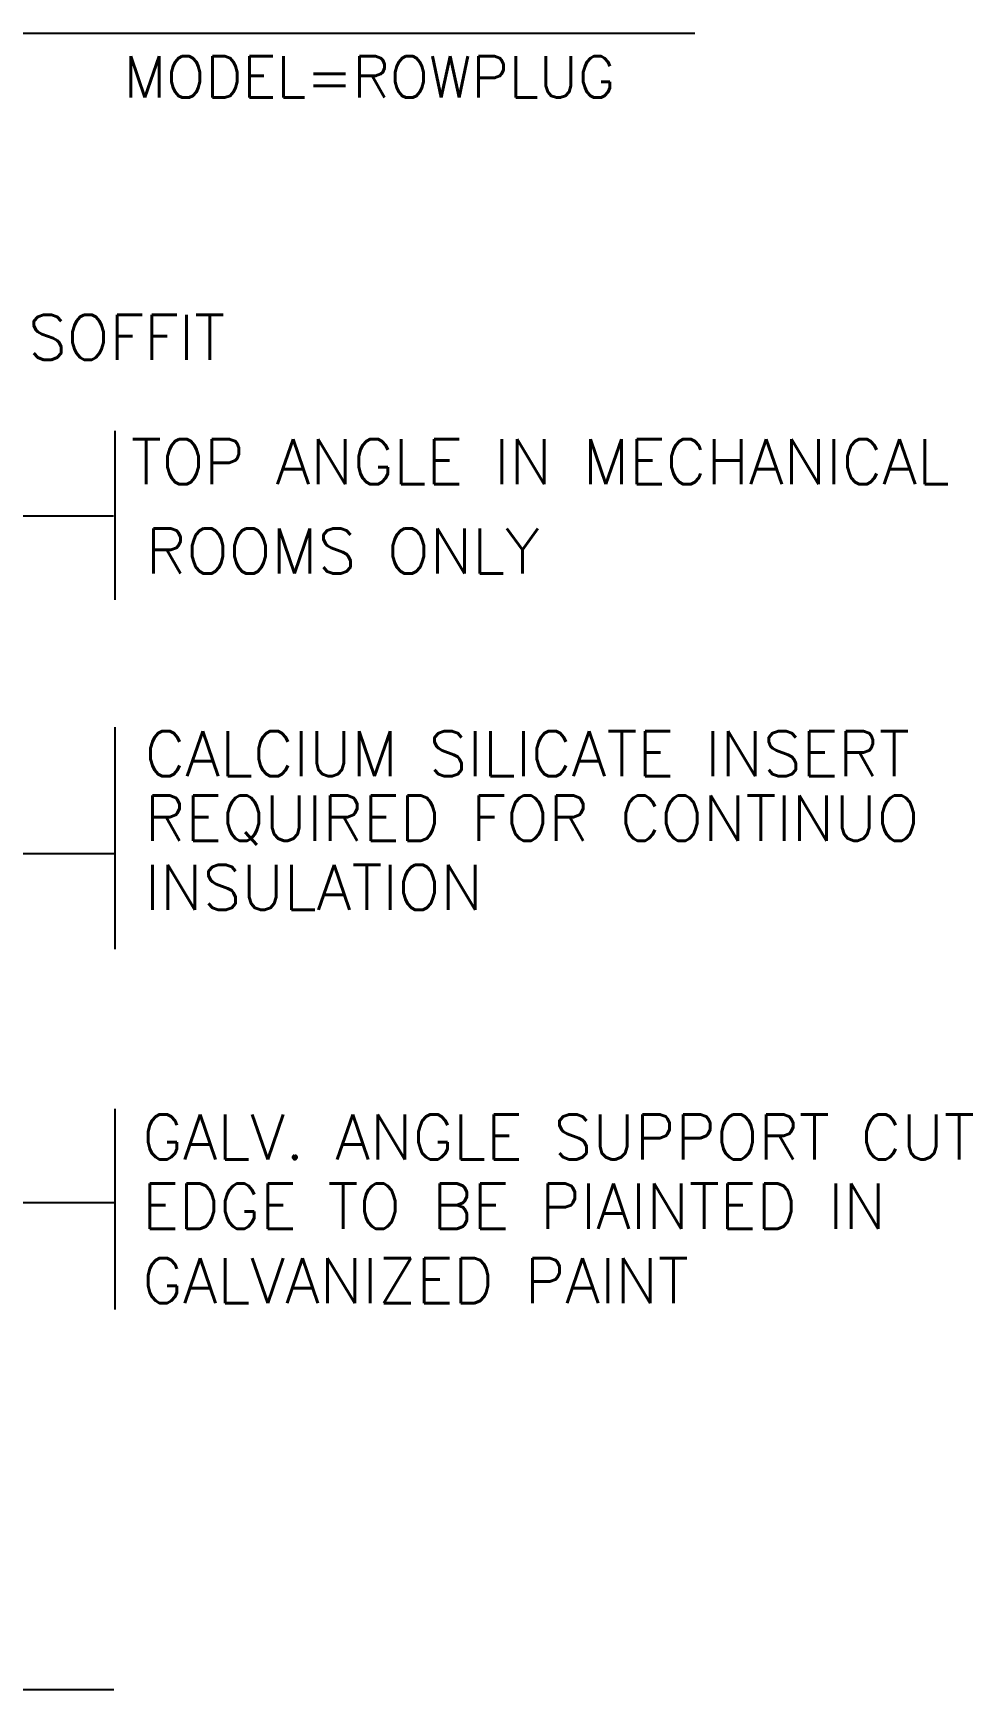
# Model space of a CAD drawing. Header units: millimetres. Extents: x 0 to 531, y -4 to 262.
# Drawn here: x 254.2 to 264.15, y 134.93 to 152.47 of the extents above; entities that cross this region are included whole.
import ezdxf

# ---------------------------------------------------------------- set-up
doc = ezdxf.new("R2010")
doc.units = ezdxf.units.MM
for name, color, linetype in [('DUCT', 7, 'Continuous'), ('L', 7, 'Continuous'), ('PIP', 7, 'Continuous'), ('text', 7, 'Continuous')]:
    doc.layers.add(name, color=color, linetype=linetype)
doc.styles.add('ROMANC', font='romans.shx', dxfattribs={"width": 0.65, "height": 200})

msp = doc.modelspace()

# ---------------------------------------------------------------- linework, layer by layer
at = {"layer": 'DUCT'}
msp.add_line((255.053, 134.928), (240.523, 134.928), dxfattribs=at)
at = {"layer": 'L'}
for p, q in [((255.066, 148.263), (255.066, 146.47)), ((252.118, 147.361), (255.05, 147.361)), ((255.066, 145.122), (255.066, 142.771)), ((251.281, 143.785), (255.066, 143.785)), ((255.066, 141.083), (255.066, 138.955)), ((253.31, 140.089), (255.056, 140.089))]:
    msp.add_line(p, q, dxfattribs=at)
at = {"layer": 'PIP'}
msp.add_line((253.346, 152.473), (261.208, 152.473), dxfattribs=at)

# ---------------------------------------------------------------- texts
at = {"layer": 'text', "style": 'ROMANC'}
for s, height, p in [('MODEL=ROWPLUG', 0.43857, (255.158, 151.79)), ('SOFFIT', 0.4774, (254.147, 149.014)), ('TOP ANGLE IN MECHANICAL ', 0.47736, (255.234, 147.696)), ('ROOMS ONLY', 0.4774, (255.392, 146.75)), ('CALCIUM SILICATE INSERT', 0.47736, (255.382, 144.604)), ('REQUIRED FOR CONTINUO', 0.47736, (255.382, 143.921)), ('INSULATION', 0.4774, (255.382, 143.188)), ('GALV. ANGLE SUPPORT CUT', 0.47736, (255.355, 140.545)), ('EDGE TO BE PIAINTED IN', 0.47736, (255.355, 139.812)), ('GALVANIZED PAINT', 0.47736, (255.355, 139.024))]:
    msp.add_text(s, height=height, dxfattribs=at).set_placement(p)

doc.saveas('drawing.dxf')
